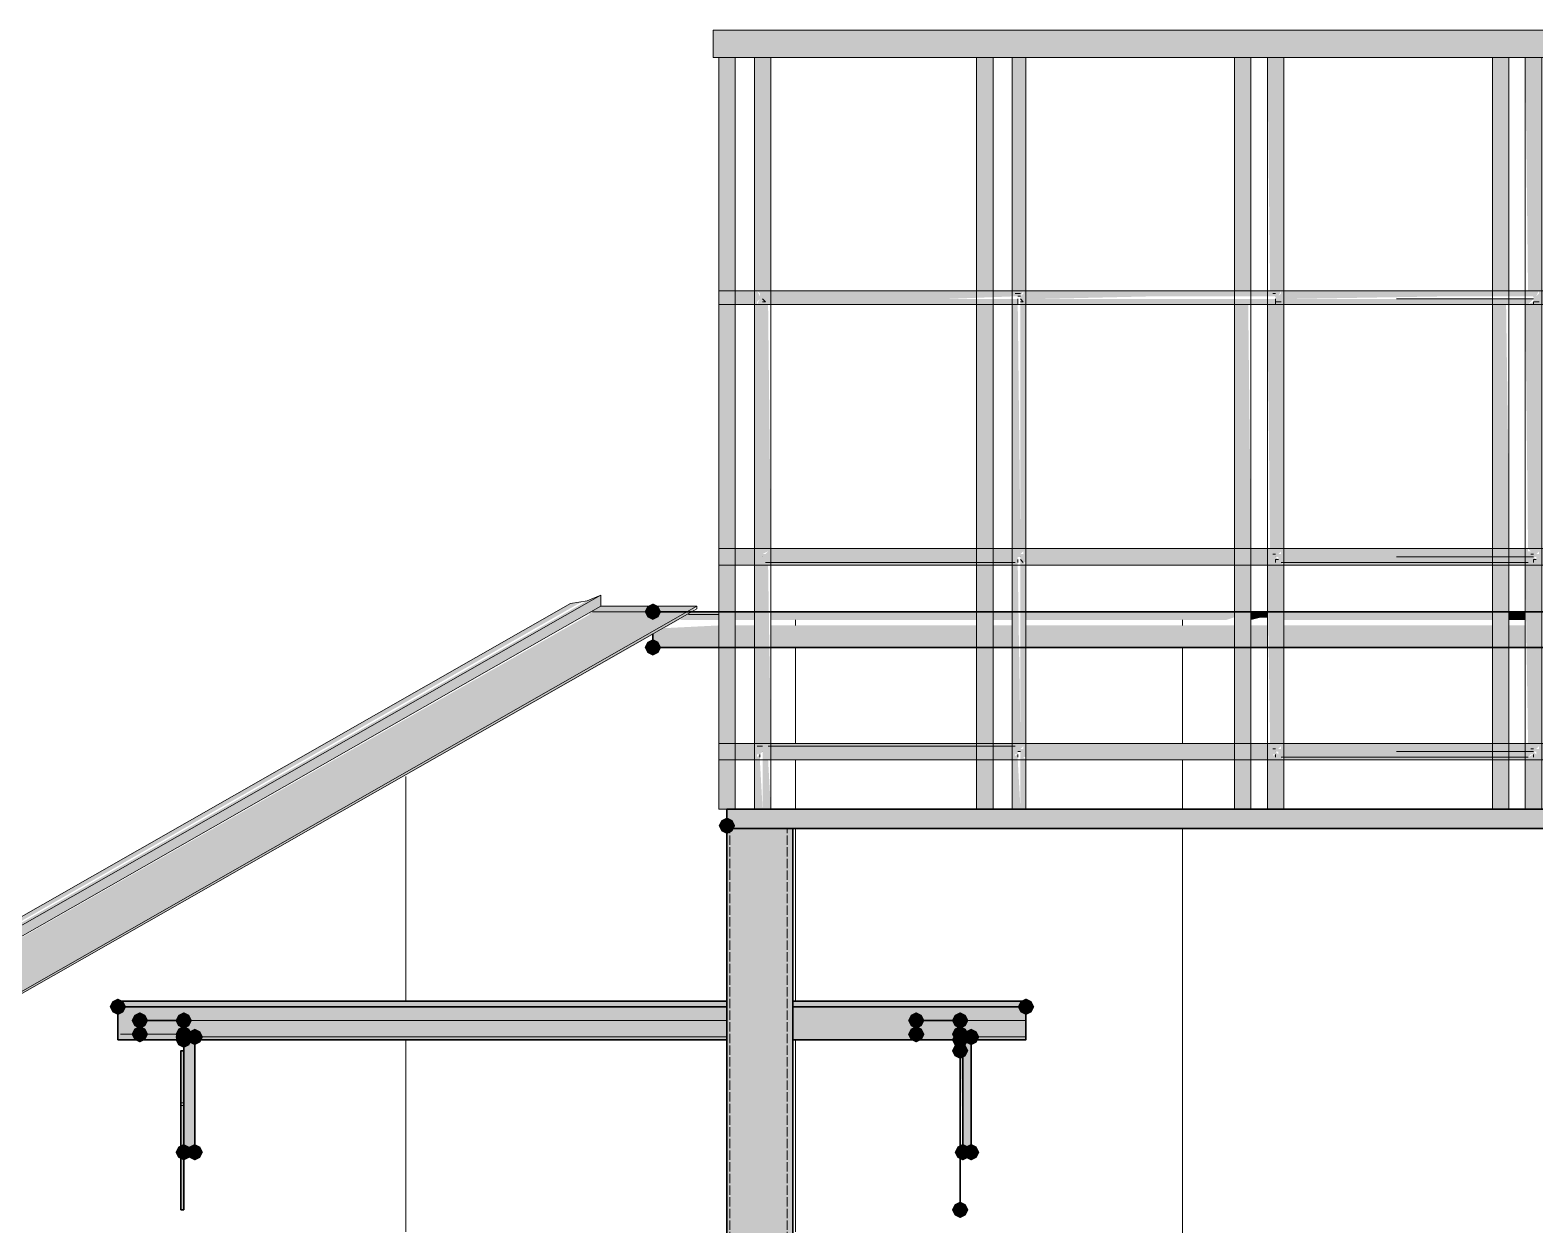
# Model space of a CAD drawing. Header units: millimetres. Extents: x -11345 to 411485, y -9810 to 73012.
# Drawn here: x 356710 to 359032, y 46471 to 48315 of the extents above; entities that cross this region are included whole.
import ezdxf

# ---------------------------------------------------------------- set-up
doc = ezdxf.new("R2010")
doc.units = ezdxf.units.MM
doc.linetypes.add('PDF_IMPORT', pattern=[1, 0.8, -0.2])
for name, color, linetype in [('PDF _Крыша штриховка', 7, 'Continuous'), ('PDF _Линии', 7, 'Continuous'), ('PDF _Перекрытие', 7, 'Continuous')]:
    doc.layers.add(name, color=color, linetype=linetype)
for name, color, linetype, true_color in [('PDF _Несущие колонны', 7, 'Continuous', 0x787878), ('PDF _Обобщенные модели', 7, 'Continuous', 0xb5bcbf), ('PDF _Ограждение', 7, 'Continuous', 0x7f7f7f)]:
    doc.layers.add(name, color=color, linetype=linetype, true_color=true_color)

msp = doc.modelspace()

# ---------------------------------------------------------------- hatches: boundary and pattern name
at = {"layer": 'PDF _Линии', "transparency": 33554559}
for points in [[(357684.01095, 47417.27725), (357679.77791, 47425.74333), (357671.31183, 47429.97637), (357662.84576, 47425.74333), (357658.61272, 47417.27725), (357662.84576, 47408.81118), (357671.31183, 47404.57814), (357679.77791, 47408.81118)], [(357684.01095, 47362.24776), (357679.77791, 47370.71383), (357671.31183, 47374.94687), (357662.84576, 47370.71383), (357658.61272, 47362.24776), (357662.84576, 47353.78168), (357671.31183, 47349.54864), (357679.77791, 47353.78168)], [(357798.30298, 47087.10026), (357794.06995, 47095.56634), (357785.60387, 47099.79938), (357777.13779, 47095.56634), (357772.90475, 47087.10026), (357777.13779, 47078.63419), (357785.60387, 47074.40115), (357794.06995, 47078.63419)], [(356858.56847, 46807.71973), (356854.33543, 46816.18581), (356845.86936, 46820.41885), (356837.40328, 46816.18581), (356833.17024, 46807.71973), (356837.40328, 46799.25366), (356845.86936, 46795.02062), (356854.33543, 46799.25366)], [(358259.70416, 46807.71973), (358255.47113, 46816.18581), (358247.00505, 46820.41885), (358238.53897, 46816.18581), (358234.30593, 46807.71973), (358238.53897, 46799.25366), (358247.00505, 46795.02062), (358255.47113, 46799.25366)], [(356892.43278, 46786.55454), (356888.19974, 46795.02062), (356879.73366, 46799.25366), (356871.26759, 46795.02062), (356867.03455, 46786.55454), (356871.26759, 46778.08846), (356879.73366, 46773.85543), (356888.19974, 46778.08846)], [(356960.16139, 46786.55454), (356955.92835, 46795.02062), (356947.46228, 46799.25366), (356938.9962, 46795.02062), (356934.76316, 46786.55454), (356938.9962, 46778.08846), (356947.46228, 46773.85543), (356955.92835, 46778.08846)], [(358090.38263, 46786.55454), (358086.14959, 46795.02062), (358077.68351, 46799.25366), (358069.21744, 46795.02062), (358064.9844, 46786.55454), (358069.21744, 46778.08846), (358077.68351, 46773.85543), (358086.14959, 46778.08846)], [(358158.11124, 46786.55454), (358153.8782, 46795.02062), (358145.41213, 46799.25366), (358136.94605, 46795.02062), (358132.71301, 46786.55454), (358136.94605, 46778.08846), (358145.41213, 46773.85543), (358153.8782, 46778.08846)], [(356892.43278, 46765.38935), (356888.19974, 46773.85543), (356879.73366, 46778.08846), (356871.26759, 46773.85543), (356867.03455, 46765.38935), (356871.26759, 46756.92327), (356879.73366, 46752.69023), (356888.19974, 46756.92327)], [(356960.16139, 46765.38935), (356955.92835, 46773.85543), (356947.46228, 46778.08846), (356938.9962, 46773.85543), (356934.76316, 46765.38935), (356938.9962, 46756.92327), (356947.46228, 46752.69023), (356955.92835, 46756.92327)], [(356960.16139, 46765.38935), (356955.92835, 46773.85543), (356947.46228, 46778.08846), (356938.9962, 46773.85543), (356934.76316, 46765.38935), (356938.9962, 46756.92327), (356947.46228, 46752.69023), (356955.92835, 46756.92327)], [(356960.16139, 46765.38935), (356955.92835, 46773.85543), (356947.46228, 46778.08846), (356938.9962, 46773.85543), (356934.76316, 46765.38935), (356938.9962, 46756.92327), (356947.46228, 46752.69023), (356955.92835, 46756.92327)], [(356960.16139, 46761.15631), (356955.92835, 46769.62239), (356947.46228, 46773.85543), (356938.9962, 46769.62239), (356934.76316, 46761.15631), (356938.9962, 46752.69023), (356947.46228, 46748.4572), (356955.92835, 46752.69023)], [(356960.16139, 46761.15631), (356955.92835, 46769.62239), (356947.46228, 46773.85543), (356938.9962, 46769.62239), (356934.76316, 46761.15631), (356938.9962, 46752.69023), (356947.46228, 46748.4572), (356955.92835, 46752.69023)], [(356960.16139, 46756.92327), (356955.92835, 46765.38935), (356947.46228, 46769.62239), (356938.9962, 46765.38935), (356934.76316, 46756.92327), (356938.9962, 46748.4572), (356947.46228, 46744.22416), (356955.92835, 46748.4572)], [(356977.09354, 46761.15631), (356972.86051, 46769.62239), (356964.39443, 46773.85543), (356955.92835, 46769.62239), (356951.69531, 46761.15631), (356955.92835, 46752.69023), (356964.39443, 46748.4572), (356972.86051, 46752.69023)], [(358090.38263, 46765.38935), (358086.14959, 46773.85543), (358077.68351, 46778.08846), (358069.21744, 46773.85543), (358064.9844, 46765.38935), (358069.21744, 46756.92327), (358077.68351, 46752.69023), (358086.14959, 46756.92327)], [(358158.11124, 46765.38935), (358153.8782, 46773.85543), (358145.41213, 46778.08846), (358136.94605, 46773.85543), (358132.71301, 46765.38935), (358136.94605, 46756.92327), (358145.41213, 46752.69023), (358153.8782, 46756.92327)], [(358158.11124, 46756.92327), (358153.8782, 46765.38935), (358145.41213, 46769.62239), (358136.94605, 46765.38935), (358132.71301, 46756.92327), (358136.94605, 46748.4572), (358145.41213, 46744.22416), (358153.8782, 46748.4572)], [(358162.34428, 46761.15631), (358158.11124, 46769.62239), (358149.64517, 46773.85543), (358141.17909, 46769.62239), (358136.94605, 46761.15631), (358141.17909, 46752.69023), (358149.64517, 46748.4572), (358158.11124, 46752.69023)], [(358162.34428, 46761.15631), (358158.11124, 46769.62239), (358149.64517, 46773.85543), (358141.17909, 46769.62239), (358136.94605, 46761.15631), (358141.17909, 46752.69023), (358149.64517, 46748.4572), (358158.11124, 46752.69023)], [(358175.0434, 46761.15631), (358170.81036, 46769.62239), (358162.34428, 46773.85543), (358153.8782, 46769.62239), (358149.64517, 46761.15631), (358153.8782, 46752.69023), (358162.34428, 46748.4572), (358170.81036, 46752.69023)], [(358158.11124, 46739.99112), (358153.8782, 46748.4572), (358145.41213, 46752.69023), (358136.94605, 46748.4572), (358132.71301, 46739.99112), (358136.94605, 46731.52504), (358145.41213, 46727.292), (358153.8782, 46731.52504)], [(356960.16139, 46583.3687), (356955.92835, 46591.83478), (356947.46228, 46596.06781), (356938.9962, 46591.83478), (356934.76316, 46583.3687), (356938.9962, 46574.90262), (356947.46228, 46570.66958), (356955.92835, 46574.90262)], [(356960.16139, 46583.3687), (356955.92835, 46591.83478), (356947.46228, 46596.06781), (356938.9962, 46591.83478), (356934.76316, 46583.3687), (356938.9962, 46574.90262), (356947.46228, 46570.66958), (356955.92835, 46574.90262)], [(356960.16139, 46583.3687), (356955.92835, 46591.83478), (356947.46228, 46596.06781), (356938.9962, 46591.83478), (356934.76316, 46583.3687), (356938.9962, 46574.90262), (356947.46228, 46570.66958), (356955.92835, 46574.90262)], [(356977.09354, 46583.3687), (356972.86051, 46591.83478), (356964.39443, 46596.06781), (356955.92835, 46591.83478), (356951.69531, 46583.3687), (356955.92835, 46574.90262), (356964.39443, 46570.66958), (356972.86051, 46574.90262)], [(358162.34428, 46583.3687), (358158.11124, 46591.83478), (358149.64517, 46596.06781), (358141.17909, 46591.83478), (358136.94605, 46583.3687), (358141.17909, 46574.90262), (358149.64517, 46570.66958), (358158.11124, 46574.90262)], [(358162.34428, 46583.3687), (358158.11124, 46591.83478), (358149.64517, 46596.06781), (358141.17909, 46591.83478), (358136.94605, 46583.3687), (358141.17909, 46574.90262), (358149.64517, 46570.66958), (358158.11124, 46574.90262)], [(358175.0434, 46583.3687), (358170.81036, 46591.83478), (358162.34428, 46596.06781), (358153.8782, 46591.83478), (358149.64517, 46583.3687), (358153.8782, 46574.90262), (358162.34428, 46570.66958), (358170.81036, 46574.90262)], [(358158.11124, 46494.47489), (358153.8782, 46502.94097), (358145.41213, 46507.17401), (358136.94605, 46502.94097), (358132.71301, 46494.47489), (358136.94605, 46486.00882), (358145.41213, 46481.77578), (358153.8782, 46486.00882)]]:
    msp.add_hatch(color=256, dxfattribs=at).paths.add_polyline_path(points)
at = {"layer": 'PDF _Несущие колонны', "transparency": 33554559}
msp.add_hatch(color=256, dxfattribs=at).paths.add_polyline_path([(357887.19679, 47082.86722), (357785.60387, 47082.86722), (357785.60387, 45283.82593), (357887.19679, 45283.82593)])
at = {"layer": 'PDF _Обобщенные модели', "true_color": 0xb7c0ca, "transparency": 33554559}
for points in [[(357772.90475, 47417.27725), (357671.31183, 47417.27725), (357726.34133, 47413.04422), (357722.10829, 47413.04422), (357713.64222, 47404.57814), (357772.90475, 47404.57814)], [(357827.93425, 47417.27725), (357798.30298, 47417.27725), (357798.30298, 47404.57814), (357827.93425, 47404.57814)], [(358170.81036, 47417.27725), (357853.33248, 47417.27725), (357853.33248, 47404.57814), (358170.81036, 47404.57814)], [(358225.83986, 47417.27725), (358196.20859, 47417.27725), (358196.20859, 47404.57814), (358225.83986, 47404.57814)], [(358568.71596, 47417.27725), (358247.00505, 47417.27725), (358247.00505, 47404.57814), (358556.01685, 47404.57814), (358568.71596, 47408.81118)], [(358619.51242, 47417.27725), (358594.11419, 47417.27725), (358594.11419, 47404.57814), (358611.04635, 47408.81118), (358619.51242, 47408.81118)], [(358966.62157, 47417.27725), (358644.91065, 47417.27725), (358644.91065, 47404.57814), (358966.62157, 47404.57814)], [(359017.41803, 47417.27725), (358992.0198, 47417.27725), (358992.0198, 47404.57814), (359017.41803, 47404.57814)], [(357772.90475, 47362.24776), (357772.90475, 47396.11206), (357688.24399, 47391.87902), (357671.31183, 47383.41295), (357671.31183, 47362.24776)], [(357827.93425, 47396.11206), (357798.30298, 47396.11206), (357798.30298, 47362.24776), (357827.93425, 47362.24776)], [(358170.81036, 47396.11206), (357853.33248, 47396.11206), (357853.33248, 47362.24776), (358170.81036, 47362.24776)], [(358225.83986, 47396.11206), (358196.20859, 47396.11206), (358196.20859, 47362.24776), (358225.83986, 47362.24776)], [(358568.71596, 47396.11206), (358247.00505, 47396.11206), (358247.00505, 47362.24776), (358568.71596, 47362.24776)], [(358619.51242, 47396.11206), (358594.11419, 47396.11206), (358594.11419, 47362.24776), (358619.51242, 47362.24776)], [(358966.62157, 47396.11206), (358644.91065, 47396.11206), (358644.91065, 47362.24776), (358966.62157, 47362.24776)], [(359017.41803, 47396.11206), (358992.0198, 47396.11206), (358992.0198, 47362.24776), (359017.41803, 47362.24776)]]:
    msp.add_hatch(color=9, dxfattribs=at).paths.add_polyline_path(points)
at = {"layer": 'PDF _Обобщенные модели', "true_color": 0x7f7f7f, "transparency": 33554559}
msp.add_hatch(color=8, dxfattribs=at).paths.add_polyline_path([(356845.86936, 46756.92327), (356947.46228, 46756.92327), (356947.46228, 46739.99112), (356943.22924, 46739.99112), (356943.22924, 46494.47489), (356947.46228, 46494.47489), (356947.46228, 46583.3687), (356964.39443, 46583.3687), (356964.39443, 46756.92327), (357785.60387, 46756.92327), (357785.60387, 46816.18581), (356845.86936, 46816.18581)])
h = msp.add_hatch(color=8, dxfattribs=at)
h.paths.add_polyline_path([(358149.64517, 46583.3687), (358145.41213, 46587.60174), (358145.41213, 46583.3687)])
h.paths.add_polyline_path([(357887.19679, 46756.92327), (358145.41213, 46756.92327), (358145.41213, 46761.15631), (358149.64517, 46587.60174), (358149.64517, 46583.3687), (358162.34428, 46583.3687), (358162.34428, 46756.92327), (358247.00505, 46756.92327), (358247.00505, 46816.18581), (357887.19679, 46816.18581)])
at = {"layer": 'PDF _Ограждение', "transparency": 33554559}
h = msp.add_hatch(color=256, dxfattribs=at)
h.paths.add_polyline_path([(359762.43278, 47112.49849), (359787.83101, 47112.49849), (359787.83101, 47188.69318), (359813.22924, 47188.69318), (359813.22924, 47112.49849), (359838.62747, 47112.49849), (359838.62747, 47188.69318), (360160.33838, 47188.69318), (360160.33838, 47112.49849), (360173.0375, 47112.49849), (360168.80446, 47188.69318), (360173.0375, 47188.69318), (360173.0375, 47112.49849), (360181.50357, 47112.49849), (360181.50357, 47188.69318), (360211.13484, 47188.69318), (360211.13484, 47112.49849), (360236.53307, 47112.49849), (360236.53307, 47188.69318), (360232.30003, 47192.92622), (360236.53307, 47192.92622), (360236.53307, 47188.69318), (360558.24399, 47188.69318), (360558.24399, 47112.49849), (360579.40918, 47112.49849), (360579.40918, 47188.69318), (360609.04045, 47188.69318), (360609.04045, 47112.49849), (360634.43868, 47112.49849), (360634.43868, 47188.69318), (360630.20564, 47192.92622), (360634.43868, 47192.92622), (360634.43868, 47188.69318), (360951.91655, 47188.69318), (360951.91655, 47112.49849), (360977.31478, 47112.49849), (360977.31478, 47188.69318), (361006.94605, 47188.69318), (361006.94605, 47112.49849), (361032.34428, 47112.49849), (361032.34428, 47188.69318), (361028.11124, 47192.92622), (361032.34428, 47192.92622), (361032.34428, 47188.69318), (361349.82216, 47188.69318), (361349.82216, 47112.49849), (361375.22039, 47112.49849), (361375.22039, 47188.69318), (361404.85166, 47188.69318), (361404.85166, 47112.49849), (361430.24989, 47112.49849), (361430.24989, 47188.69318), (361747.72776, 47188.69318), (361747.72776, 47112.49849), (361773.12599, 47112.49849), (361773.12599, 47188.69318), (361802.75726, 47188.69318), (361802.75726, 47112.49849), (361828.15549, 47112.49849), (361828.15549, 47188.69318), (362001.71006, 47188.69318), (362001.71006, 47112.49849), (362027.10829, 47112.49849), (362027.10829, 48272.351), (362014.40918, 48272.351), (362001.71006, 48272.351), (362001.71006, 47912.54274), (361828.15549, 47912.54274), (361828.15549, 48272.351), (361802.75726, 48272.351), (361802.75726, 47912.54274), (361773.12599, 47912.54274), (361773.12599, 48272.351), (361747.72776, 48272.351), (361747.72776, 47912.54274), (361430.24989, 47912.54274), (361430.24989, 48272.351), (361404.85166, 48272.351), (361404.85166, 47912.54274), (361375.22039, 47912.54274), (361375.22039, 48272.351), (361349.82216, 48272.351), (361349.82216, 47912.54274), (361032.34428, 47912.54274), (361032.34428, 48272.351), (361006.94605, 48272.351), (361006.94605, 47912.54274), (360977.31478, 47912.54274), (360977.31478, 48272.351), (360951.91655, 48272.351), (360951.91655, 47912.54274), (360634.43868, 47912.54274), (360634.43868, 48272.351), (360609.04045, 48272.351), (360609.04045, 47912.54274), (360579.40918, 47912.54274), (360579.40918, 48272.351), (360558.24399, 48272.351), (360558.24399, 47912.54274), (360236.53307, 47912.54274), (360236.53307, 48272.351), (360211.13484, 48272.351), (360211.13484, 47912.54274), (360181.50357, 47912.54274), (360181.50357, 48272.351), (360160.33838, 48272.351), (360160.33838, 47912.54274), (359838.62747, 47912.54274), (359838.62747, 48272.351), (359813.22924, 48272.351), (359817.46228, 47912.54274), (359787.83101, 47912.54274), (359787.83101, 48272.351), (359779.36493, 48272.351), (361993.24399, 48276.58404), (361993.24399, 48272.351), (362010.17614, 48276.58404), (362014.40918, 48272.351), (362035.57437, 48276.58404), (362035.57437, 48285.05012), (362031.34133, 48289.28315), (362035.57437, 48289.28315), (362035.57437, 48314.68138), (357764.43868, 48314.68138), (357764.43868, 48272.351), (357772.90475, 48272.351), (357772.90475, 47112.49849), (357798.30298, 47112.49849), (357798.30298, 47188.69318), (357827.93425, 47188.69318), (357827.93425, 47112.49849), (357840.63337, 47112.49849), (357836.40033, 47188.69318), (357836.40033, 47197.15926), (357832.16729, 47192.92622), (357832.16729, 47197.15926), (357836.40033, 47197.15926), (357840.63337, 47201.3923), (357840.63337, 47112.49849), (357853.33248, 47112.49849), (357849.09944, 47188.69318), (358170.81036, 47188.69318), (358170.81036, 47112.49849), (358196.20859, 47112.49849), (358196.20859, 47188.69318), (358225.83986, 47188.69318), (358225.83986, 47112.49849), (358238.53897, 47112.49849), (358234.30593, 47188.69318), (358234.30593, 47197.15926), (358230.07289, 47195.04274), (358230.07289, 47197.15926), (358234.30593, 47197.15926), (358234.30593, 47201.3923), (358238.53897, 47201.3923), (358238.53897, 47112.49849), (358247.00505, 47112.49849), (358247.00505, 47188.69318), (358242.77201, 47192.92622), (358247.00505, 47192.92622), (358247.00505, 47188.69318), (358568.71596, 47188.69318), (358568.71596, 47112.49849), (358594.11419, 47112.49849), (358594.11419, 47188.69318), (358619.51242, 47188.69318), (358619.51242, 47112.49849), (358644.91065, 47112.49849), (358644.91065, 47188.69318), (358640.67761, 47192.92622), (358644.91065, 47192.92622), (358644.91065, 47188.69318), (358966.62157, 47188.69318), (358966.62157, 47112.49849), (358992.0198, 47112.49849), (358992.0198, 47188.69318), (359017.41803, 47188.69318), (359017.41803, 47112.49849), (359042.81626, 47112.49849), (359042.81626, 47188.69318), (359364.52717, 47188.69318), (359364.52717, 47112.49849), (359389.9254, 47112.49849), (359389.9254, 47188.69318), (359415.32363, 47188.69318), (359415.32363, 47112.49849), (359440.72186, 47112.49849), (359440.72186, 47188.69318), (359762.43278, 47188.69318)])
h.paths.add_polyline_path([(359817.46228, 47192.92622), (359825.92835, 47201.3923), (359825.92835, 47197.15926)], flags=0)
h.paths.add_polyline_path([(361806.9903, 47192.92622), (361811.22334, 47197.15926), (361815.45638, 47197.15926)], flags=0)
h.paths.add_polyline_path([(359432.25579, 47197.15926), (359428.02275, 47201.3923), (359432.25579, 47201.3923)], flags=0)
h.paths.add_polyline_path([(359034.35018, 47197.15926), (359030.11714, 47201.3923), (359034.35018, 47201.3923)], flags=0)
h.paths.add_polyline_path([(362018.64222, 47188.69318), (362018.64222, 47192.92622), (362022.87525, 47192.92622)], flags=0)
h.paths.add_polyline_path([(358636.44458, 47205.62534), (358640.67761, 47209.85838), (358640.67761, 47205.62534)], flags=0)
h.paths.add_polyline_path([(360621.73956, 47205.62534), (360617.50652, 47205.62534), (360613.27348, 47209.85838), (360617.50652, 47209.85838)], flags=0)
h.paths.add_polyline_path([(361430.24989, 47214.09141), (361430.24989, 47489.23891), (361747.72776, 47489.23891), (361747.72776, 47214.09141)], flags=0)
h.paths.add_polyline_path([(361802.75726, 47214.09141), (361773.12599, 47214.09141), (361773.12599, 47489.23891), (361802.75726, 47489.23891)], flags=0)
h.paths.add_polyline_path([(358225.83986, 47214.09141), (358196.20859, 47214.09141), (358196.20859, 47489.23891), (358225.83986, 47489.23891)], flags=0)
h.paths.add_polyline_path([(358992.0198, 47214.09141), (358992.0198, 47489.23891), (359017.41803, 47489.23891), (359021.65107, 47214.09141)], flags=0)
h.paths.add_polyline_path([(359419.55667, 47214.09141), (359389.9254, 47214.09141), (359385.69236, 47489.23891), (359415.32363, 47489.23891)], flags=0)
h.paths.add_polyline_path([(359042.81626, 47214.09141), (359042.81626, 47489.23891), (359364.52717, 47489.23891), (359364.52717, 47214.09141)], flags=0)
h.paths.add_polyline_path([(359817.46228, 47214.09141), (359787.83101, 47214.09141), (359783.59797, 47489.23891), (359813.22924, 47489.23891)], flags=0)
h.paths.add_polyline_path([(359838.62747, 47214.09141), (359838.62747, 47489.23891), (360160.33838, 47489.23891), (360160.33838, 47214.09141)], flags=0)
h.paths.add_polyline_path([(359440.72186, 47214.09141), (359440.72186, 47489.23891), (359762.43278, 47489.23891), (359762.43278, 47214.09141)], flags=0)
h.paths.add_polyline_path([(360211.13484, 47214.09141), (360181.50357, 47214.09141), (360181.50357, 47489.23891), (360211.13484, 47489.23891)], flags=0)
h.paths.add_polyline_path([(361011.17909, 47493.47194), (361015.41213, 47497.70498), (361019.64517, 47497.70498)], flags=0)
h.paths.add_polyline_path([(359817.46228, 47493.47194), (359825.92835, 47501.93802), (359825.92835, 47497.70498)], flags=0)
h.paths.add_polyline_path([(359432.25579, 47497.70498), (359428.02275, 47501.93802), (359432.25579, 47501.93802)], flags=0)
h.paths.add_polyline_path([(359034.35018, 47497.70498), (359030.11714, 47501.93802), (359034.35018, 47501.93802)], flags=0)
h.paths.add_polyline_path([(361032.34428, 47514.63714), (361032.34428, 47891.37755), (361349.82216, 47891.37755), (361349.82216, 47514.63714)], flags=0)
h.paths.add_polyline_path([(361404.85166, 47514.63714), (361375.22039, 47514.63714), (361375.22039, 47891.37755), (361404.85166, 47891.37755)], flags=0)
h.paths.add_polyline_path([(358238.53897, 47506.17106), (358242.77201, 47510.4041), (358242.77201, 47506.17106)], flags=0)
h.paths.add_polyline_path([(360609.04045, 47514.63714), (360579.40918, 47514.63714), (360579.40918, 47891.37755), (360609.04045, 47891.37755)], flags=0)
h.paths.add_polyline_path([(361802.75726, 47514.63714), (361773.12599, 47514.63714), (361773.12599, 47891.37755), (361802.75726, 47891.37755)], flags=0)
h.paths.add_polyline_path([(361430.24989, 47514.63714), (361430.24989, 47891.37755), (361747.72776, 47891.37755), (361751.9608, 47514.63714)], flags=0)
h.paths.add_polyline_path([(360236.53307, 47514.63714), (360236.53307, 47891.37755), (360558.24399, 47891.37755), (360558.24399, 47514.63714)], flags=0)
h.paths.add_polyline_path([(357798.30298, 47514.63714), (357798.30298, 47891.37755), (357827.93425, 47891.37755), (357827.93425, 47514.63714)], flags=0)
h.paths.add_polyline_path([(358225.83986, 47514.63714), (358196.20859, 47514.63714), (358196.20859, 47891.37755), (358225.83986, 47891.37755)], flags=0)
h.paths.add_polyline_path([(359440.72186, 47514.63714), (359440.72186, 47891.37755), (359762.43278, 47891.37755), (359762.43278, 47514.63714)], flags=0)
h.paths.add_polyline_path([(360617.50652, 47908.3097), (360621.73956, 47904.07666), (360617.50652, 47904.07666)], flags=0)
h.paths.add_polyline_path([(362001.71006, 47904.07666), (362001.71006, 47908.3097), (362005.9431, 47912.54274)], flags=0)
h.paths.add_polyline_path([(360228.067, 47895.61059), (360223.83396, 47899.84363), (360228.067, 47899.84363), (360230.18351, 47895.61059)], flags=0)
h.paths.add_polyline_path([(359432.25579, 47895.61059), (359428.02275, 47899.84363), (359432.25579, 47899.84363)], flags=0)
h.paths.add_polyline_path([(358632.21154, 47899.84363), (358268.17024, 47899.84363), (358450.19089, 47904.07666), (358632.21154, 47904.07666)], flags=0)
h.paths.add_polyline_path([(358636.44458, 47904.07666), (358640.67761, 47912.54274), (358640.67761, 47908.3097)], flags=0)
h.paths.add_polyline_path([(359034.35018, 47904.07666), (359038.58322, 47912.54274), (359038.58322, 47908.3097)], flags=0)
h.paths.add_polyline_path([(359021.65107, 47912.54274), (358992.0198, 47912.54274), (358992.0198, 48272.351), (359017.41803, 48272.351)], flags=0)
h.paths.add_polyline_path([(358170.81036, 47912.54274), (357853.33248, 47912.54274), (357853.33248, 48272.351), (358170.81036, 48272.351)], flags=0)
h.paths.add_polyline_path([(358225.83986, 47912.54274), (358196.20859, 47912.54274), (358196.20859, 48272.351), (358225.83986, 48272.351)], flags=0)
h.paths.add_polyline_path([(358568.71596, 47912.54274), (358247.00505, 47912.54274), (358247.00505, 48272.351), (358568.71596, 48272.351)], flags=0)
h.paths.add_polyline_path([(357798.30298, 47912.54274), (357798.30298, 48272.351), (357827.93425, 48272.351), (357827.93425, 47912.54274)], flags=0)
h.paths.add_polyline_path([(358966.62157, 47912.54274), (358644.91065, 47912.54274), (358644.91065, 48272.351), (358966.62157, 48272.351)], flags=0)
h.paths.add_polyline_path([(359364.52717, 47912.54274), (359042.81626, 47912.54274), (359042.81626, 48272.351), (359364.52717, 48272.351)], flags=0)
h.paths.add_polyline_path([(359762.43278, 47912.54274), (359440.72186, 47912.54274), (359440.72186, 48272.351), (359762.43278, 48272.351)], flags=0)
h.paths.add_polyline_path([(359419.55667, 47912.54274), (359389.9254, 47912.54274), (359389.9254, 48272.351), (359415.32363, 48272.351)], flags=0)
h.paths.add_polyline_path([(358623.74546, 47912.54274), (358594.11419, 47912.54274), (358594.11419, 48272.351), (358619.51242, 48272.351)], flags=0)
h.paths.add_polyline_path([(357836.40033, 47904.07666), (357832.16729, 47912.54274), (357836.40033, 47908.3097)], flags=0)
h.paths.add_polyline_path([(359830.16139, 47895.61059), (359825.92835, 47899.84363), (359830.16139, 47899.84363)], flags=0)
h.paths.add_polyline_path([(357832.16729, 47891.37755), (357832.16729, 47895.61059), (357836.40033, 47899.84363)], flags=0)
h.paths.add_polyline_path([(359021.65107, 47891.37755), (359030.11714, 47899.84363), (358653.37673, 47899.84363), (358907.35903, 47904.07666), (359030.11714, 47904.07666), (359030.11714, 47899.84363), (359030.11714, 47895.61059)], flags=0)
h.paths.add_polyline_path([(361421.78381, 47904.07666), (361426.01685, 47912.54274), (361426.01685, 47908.3097)], flags=0)
h.paths.add_polyline_path([(360625.9726, 47895.61059), (360621.73956, 47899.84363), (360625.9726, 47899.84363)], flags=0)
h.paths.add_polyline_path([(359838.62747, 47514.63714), (359838.62747, 47891.37755), (360160.33838, 47891.37755), (360160.33838, 47514.63714)], flags=0)
h.paths.add_polyline_path([(360215.36788, 47514.63714), (360181.50357, 47514.63714), (360181.50357, 47891.37755), (360211.13484, 47891.37755)], flags=0)
h.paths.add_polyline_path([(359787.83101, 47514.63714), (359783.59797, 47891.37755), (359813.22924, 47891.37755), (359817.46228, 47514.63714)], flags=0)
h.paths.add_polyline_path([(358238.53897, 47514.63714), (358234.30593, 47891.37755), (358234.30593, 47899.84363), (358124.24694, 47899.84363), (358234.30593, 47904.07666), (358238.53897, 47904.07666), (358242.77201, 47912.54274), (358242.77201, 47908.3097), (358238.53897, 47904.07666)], flags=0)
h.paths.add_polyline_path([(358623.74546, 47514.63714), (358594.11419, 47514.63714), (358589.88115, 47891.37755), (358619.51242, 47891.37755)], flags=0)
h.paths.add_polyline_path([(358170.81036, 47514.63714), (357853.33248, 47514.63714), (357849.09944, 47891.37755), (358170.81036, 47891.37755)], flags=0)
h.paths.add_polyline_path([(361011.17909, 47895.61059), (361015.41213, 47895.61059), (361011.17909, 47891.37755)], flags=0)
h.paths.add_polyline_path([(361015.41213, 47908.3097), (361019.64517, 47904.07666), (361015.41213, 47904.07666)], flags=0)
h.paths.add_polyline_path([(361828.15549, 47514.63714), (361828.15549, 47891.37755), (362001.71006, 47891.37755), (362001.71006, 47514.63714)], flags=0)
h.paths.add_polyline_path([(360630.20564, 47908.3097), (360625.9726, 47904.07666), (360630.20564, 47912.54274)], flags=0)
h.paths.add_polyline_path([(359419.55667, 47514.63714), (359389.9254, 47514.63714), (359385.69236, 47891.37755), (359415.32363, 47891.37755)], flags=0)
h.paths.add_polyline_path([(359042.81626, 47514.63714), (359042.81626, 47891.37755), (359364.52717, 47891.37755), (359364.52717, 47514.63714)], flags=0)
h.paths.add_polyline_path([(358966.62157, 47891.37755), (358966.62157, 47514.63714), (358644.91065, 47514.63714), (358644.91065, 47891.37755)], flags=0)
h.paths.add_polyline_path([(358247.00505, 47514.63714), (358247.00505, 47891.37755), (358568.71596, 47891.37755), (358568.71596, 47514.63714)], flags=0)
h.paths.add_polyline_path([(359025.8841, 47510.4041), (359021.65107, 47510.4041), (359021.65107, 47514.63714), (358992.0198, 47514.63714), (358992.0198, 47586.59879), (358987.78676, 47891.37755), (359017.41803, 47891.37755), (359021.65107, 47514.63714)], flags=0)
h.paths.add_polyline_path([(358636.44458, 47506.17106), (358640.67761, 47510.4041), (358640.67761, 47506.17106)], flags=0)
h.paths.add_polyline_path([(357840.63337, 47506.17106), (357849.09944, 47510.4041), (357844.86641, 47506.17106)], flags=0)
h.paths.add_polyline_path([(360951.91655, 47514.63714), (360634.43868, 47514.63714), (360634.43868, 47891.37755), (360951.91655, 47891.37755)], flags=0)
h.paths.add_polyline_path([(361006.94605, 47514.63714), (360977.31478, 47514.63714), (360977.31478, 47891.37755), (361006.94605, 47891.37755)], flags=0)
h.paths.add_polyline_path([(359034.35018, 47506.17106), (359038.58322, 47510.4041), (359038.58322, 47506.17106)], flags=0)
h.paths.add_polyline_path([(361815.45638, 47506.17106), (361823.92245, 47510.4041), (361819.68941, 47506.17106)], flags=0)
h.paths.add_polyline_path([(358636.44458, 47497.70498), (358632.21154, 47501.93802), (358636.44458, 47501.93802)], flags=0)
h.paths.add_polyline_path([(360625.9726, 47506.17106), (360630.20564, 47510.4041), (360630.20564, 47506.17106)], flags=0)
h.paths.add_polyline_path([(361417.55077, 47506.17106), (361426.01685, 47510.4041), (361426.01685, 47506.17106)], flags=0)
h.paths.add_polyline_path([(361019.64517, 47501.93802), (361015.41213, 47506.17106), (361019.64517, 47506.17106)], flags=0)
h.paths.add_polyline_path([(360215.36788, 47493.47194), (360219.60092, 47497.70498), (360223.83396, 47497.70498)], flags=0)
h.paths.add_polyline_path([(361828.15549, 47214.09141), (361828.15549, 47489.23891), (362001.71006, 47489.23891), (362001.71006, 47214.09141)], flags=0)
h.paths.add_polyline_path([(360964.61567, 47214.09141), (360964.61567, 47489.23891), (360968.84871, 47214.09141)], flags=0)
h.paths.add_polyline_path([(362001.71006, 47205.62534), (362005.9431, 47214.09141), (362010.17614, 47214.09141), (362005.9431, 47209.85838)], flags=0)
h.paths.add_polyline_path([(360634.43868, 47214.09141), (360634.43868, 47489.23891), (360951.91655, 47489.23891), (360951.91655, 47214.09141)], flags=0)
h.paths.add_polyline_path([(361006.94605, 47214.09141), (360977.31478, 47214.09141), (360977.31478, 47489.23891), (361006.94605, 47489.23891)], flags=0)
h.paths.add_polyline_path([(361032.34428, 47214.09141), (361032.34428, 47489.23891), (361349.82216, 47489.23891), (361349.82216, 47214.09141)], flags=0)
h.paths.add_polyline_path([(360570.9431, 47214.09141), (360566.71006, 47214.09141), (360566.71006, 47489.23891)], flags=0)
h.paths.add_polyline_path([(360236.53307, 47214.09141), (360236.53307, 47489.23891), (360232.30003, 47493.47194), (360236.53307, 47493.47194), (360236.53307, 47489.23891), (360558.24399, 47489.23891), (360558.24399, 47214.09141)], flags=0)
h.paths.add_polyline_path([(360609.04045, 47214.09141), (360579.40918, 47214.09141), (360579.40918, 47489.23891), (360609.04045, 47489.23891)], flags=0)
h.paths.add_polyline_path([(358238.53897, 47214.09141), (358234.30593, 47489.23891), (358234.30593, 47501.93802), (358238.53897, 47501.93802)], flags=0)
h.paths.add_polyline_path([(358644.91065, 47214.09141), (358644.91065, 47489.23891), (358640.67761, 47493.47194), (358644.91065, 47493.47194), (358644.91065, 47489.23891), (358966.62157, 47489.23891), (358966.62157, 47214.09141)], flags=0)
h.paths.add_polyline_path([(358594.11419, 47214.09141), (358594.11419, 47489.23891), (358619.51242, 47489.23891), (358623.74546, 47214.09141)], flags=0)
h.paths.add_polyline_path([(358170.81036, 47214.09141), (357853.33248, 47214.09141), (357849.09944, 47489.23891), (358170.81036, 47489.23891)], flags=0)
h.paths.add_polyline_path([(357798.30298, 47214.09141), (357798.30298, 47489.23891), (357827.93425, 47489.23891), (357827.93425, 47214.09141)], flags=0)
h.paths.add_polyline_path([(361404.85166, 47214.09141), (361375.22039, 47214.09141), (361375.22039, 47489.23891), (361404.85166, 47489.23891)], flags=0)
h.paths.add_polyline_path([(361019.64517, 47205.62534), (361015.41213, 47205.62534), (361015.41213, 47209.85838)], flags=0)
h.paths.add_polyline_path([(359038.58322, 47205.62534), (359034.35018, 47205.62534), (359038.58322, 47209.85838)], flags=0)
h.paths.add_polyline_path([(358247.00505, 47214.09141), (358247.00505, 47489.23891), (358242.77201, 47493.47194), (358247.00505, 47493.47194), (358247.00505, 47489.23891), (358568.71596, 47489.23891), (358568.71596, 47214.09141)], flags=0)
h.paths.add_polyline_path([(361417.55077, 47205.62534), (361426.01685, 47209.85838), (361421.78381, 47205.62534)], flags=0)
h.paths.add_polyline_path([(358238.53897, 47205.62534), (358242.77201, 47209.85838), (358242.77201, 47205.62534)], flags=0)
h.paths.add_polyline_path([(358636.44458, 47197.15926), (358632.21154, 47201.3923), (358636.44458, 47201.3923)], flags=0)
h.paths.add_polyline_path([(358627.9785, 47197.15926), (358632.21154, 47197.15926), (358627.9785, 47195.04274)], flags=0)
h.paths.add_polyline_path([(360215.36788, 47192.92622), (360219.60092, 47197.15926), (360223.83396, 47197.15926)], flags=0)
h.paths.add_polyline_path([(359021.65107, 47192.92622), (359025.8841, 47197.15926), (359030.11714, 47197.15926)], flags=0)
h.paths.add_polyline_path([(359775.13189, 47120.96457), (359770.89885, 47188.69318), (359775.13189, 47188.69318)], flags=0)
at = {"layer": 'PDF _Ограждение', "true_color": 0xb5bcbf, "transparency": 33554559}
h = msp.add_hatch(color=9, dxfattribs=at)
h.paths.add_polyline_path([(357730.57437, 47417.27725), (357739.04045, 47425.74333), (357590.8841, 47425.74333), (357590.8841, 47442.67548), (357569.71891, 47434.20941), (353874.27643, 45330.38935), (353789.61567, 45283.82593), (353984.33543, 45283.82593), (354026.66582, 45309.22416), (357726.34133, 47413.04422), (357671.31183, 47417.27725)])
h.paths.add_polyline_path([(357573.95195, 47413.04422), (354966.25115, 45930.17545), (357573.95195, 47416.09505)], flags=0)
h.paths.add_polyline_path([(357581.04395, 47420.13622), (357578.18499, 47417.27725), (357576.02664, 47417.27725)], flags=0)
h.paths.add_polyline_path([(357544.32068, 47429.97637), (353776.91655, 45283.82593), (353789.61567, 45283.82593), (357557.0198, 47429.97637), (357569.71891, 47434.20941)])
at = {"layer": 'PDF _Перекрытие', "true_color": 0x787878, "transparency": 33554559}
msp.add_hatch(color=8, dxfattribs=at).paths.add_polyline_path([(362014.40918, 47112.49849), (357785.60387, 47112.49849), (357785.60387, 47082.86722), (362014.40918, 47082.86722)])

# ---------------------------------------------------------------- linework, layer by layer
at = {"layer": 'PDF _Крыша штриховка', "lineweight": 9}
for points in [[(357891.42983, 47396.11206), (357891.42983, 47404.57814)], [(358488.28823, 47396.11206), (358488.28823, 47404.57814)], [(357891.42983, 47214.09141), (357891.42983, 47362.24776)], [(358488.28823, 47214.09141), (358488.28823, 47362.24776)], [(357891.42983, 47112.49849), (357891.42983, 47188.69318)], [(358488.28823, 47112.49849), (358488.28823, 47188.69318)], [(357290.33838, 46816.18581), (357290.33838, 47163.29495)], [(357891.42983, 46816.18581), (357891.42983, 47082.86722)], [(358488.28823, 45283.82593), (358488.28823, 47082.86722)], [(357290.33838, 46460.61059), (357290.33838, 46756.92327)], [(357891.42983, 46460.61059), (357891.42983, 46756.92327)]]:
    msp.add_lwpolyline(points, dxfattribs=at)
at = {"layer": 'PDF _Линии', "lineweight": 30, "ltscale": 72.260515}
msp.add_lwpolyline([(357671.31183, 47417.27725), (382747.83101, 47417.27725)], dxfattribs=at)
at = {"layer": 'PDF _Линии', "lineweight": 30}
for points in [[(357671.31183, 47362.24776), (357671.31183, 47383.41295)], [(362014.40918, 47082.86722), (357785.60387, 47082.86722), (357785.60387, 47112.49849)], [(357785.60387, 46816.18581), (356845.86936, 46816.18581), (356845.86936, 46811.95277), (356845.86936, 46807.71973), (357785.60387, 46807.71973)], [(357887.19679, 46807.71973), (358247.00505, 46807.71973), (358247.00505, 46811.95277), (358247.00505, 46816.18581), (357887.19679, 46816.18581)], [(356845.86936, 46807.71973), (356845.86936, 46773.85543), (356845.86936, 46765.38935), (356845.86936, 46756.92327), (356879.73366, 46756.92327)], [(358162.34428, 46756.92327), (358247.00505, 46756.92327), (358247.00505, 46765.38935), (358247.00505, 46773.85543), (358247.00505, 46807.71973)], [(356947.46228, 46739.99112), (356943.22924, 46739.99112), (356943.22924, 46659.56339), (356943.22924, 46655.33035), (356943.22924, 46494.47489), (356947.46228, 46494.47489), (356947.46228, 46655.33035), (356947.46228, 46659.56339), (356947.46228, 46680.72858), (356947.46228, 46765.38935)], [(356947.46228, 46765.38935), (356947.46228, 46765.38935)], [(356947.46228, 46676.49554), (356947.46228, 46765.38935), (356947.46228, 46756.92327)], [(356947.46228, 46765.38935), (356947.46228, 46765.38935)], [(356947.46228, 46765.38935), (356947.46228, 46765.38935)], [(358145.41213, 46765.38935), (358145.41213, 46765.38935)], [(358145.41213, 46676.49554), (358145.41213, 46765.38935), (358145.41213, 46756.92327)], [(358145.41213, 46739.99112), (358145.41213, 46659.56339), (358145.41213, 46680.72858), (358145.41213, 46765.38935), (358149.64517, 46765.38935), (358145.41213, 46765.38935)], [(358149.64517, 46765.38935), (358149.64517, 46765.38935)], [(356947.46228, 46761.15631), (356964.39443, 46761.15631), (356964.39443, 46587.60174), (356947.46228, 46587.60174), (356947.46228, 46583.3687)], [(356964.39443, 46756.92327), (357785.60387, 46756.92327)], [(357887.19679, 46756.92327), (358077.68351, 46756.92327)], [(358149.64517, 46761.15631), (358162.34428, 46761.15631), (358162.34428, 46587.60174), (358149.64517, 46587.60174), (358149.64517, 46583.3687), (358149.64517, 46587.60174)], [(356947.46228, 46587.60174), (356947.46228, 46587.60174)], [(356947.46228, 46587.60174), (356947.46228, 46583.3687), (356947.46228, 46587.60174)], [(356964.39443, 46587.60174), (356964.39443, 46583.3687), (356947.46228, 46583.3687), (356947.46228, 46587.60174)], [(356947.46228, 46583.3687), (356947.46228, 46583.3687)], [(358162.34428, 46587.60174), (358162.34428, 46583.3687), (358149.64517, 46583.3687), (358145.41213, 46583.3687)], [(358149.64517, 46587.60174), (358149.64517, 46587.60174)], [(358149.64517, 46587.60174), (358149.64517, 46583.3687), (358149.64517, 46587.60174)], [(358149.64517, 46583.3687), (358149.64517, 46583.3687)]]:
    msp.add_lwpolyline(points, dxfattribs=at)
at = {"layer": 'PDF _Линии', "lineweight": 30, "ltscale": 71.329213}
msp.add_lwpolyline([(357671.31183, 47362.24776), (382654.70416, 47362.24776)], dxfattribs=at)
at = {"layer": 'PDF _Линии', "lineweight": 30, "ltscale": 3.725205}
msp.add_lwpolyline([(357785.60387, 47112.49849), (362014.40918, 47112.49849), (362014.40918, 47082.86722)], dxfattribs=at)
at = {"layer": 'PDF _Линии', "lineweight": 30, "ltscale": 18.03338}
msp.add_lwpolyline([(357785.60387, 47087.10026), (357785.60387, 44826.65779)], dxfattribs=at)
at = {"layer": 'PDF _Линии', "lineweight": 30, "ltscale": 17.991048}
msp.add_lwpolyline([(357887.19679, 44826.65779), (357887.19679, 47082.86722)], dxfattribs=at)
at = {"layer": 'PDF _Линии', "lineweight": 30}
for points in [[(356947.46228, 46786.55454), (356947.46228, 46765.38935), (356947.46228, 46756.92327), (356879.73366, 46756.92327), (356879.73366, 46765.38935), (356879.73366, 46786.55454)], [(358145.41213, 46786.55454), (358145.41213, 46765.38935), (358145.41213, 46756.92327), (358077.68351, 46756.92327), (358077.68351, 46765.38935), (358077.68351, 46786.55454)], [(356947.46228, 46761.15631), (356947.46228, 46587.60174)], [(358149.64517, 46761.15631), (358149.64517, 46587.60174)], [(358145.41213, 46494.47489), (358145.41213, 46655.33035), (358145.41213, 46659.56339), (358145.41213, 46655.33035)]]:
    msp.add_lwpolyline(points, close=True, dxfattribs=at)
at = {"layer": 'PDF _Несущие колонны', "color": 7, "linetype": 'PDF_IMPORT', "lineweight": 18, "ltscale": 17.991048}
for points in [[(357789.83691, 44826.65779), (357789.83691, 47082.86722)], [(357878.73071, 44826.65779), (357878.73071, 47082.86722)]]:
    msp.add_lwpolyline(points, dxfattribs=at)
at = {"layer": 'PDF _Обобщенные модели', "color": 9, "lineweight": 0, "true_color": 0xb7c0ca}
for points in [[(357772.90475, 47413.04422), (357726.34133, 47413.04422), (357772.90475, 47413.04422)], [(357772.90475, 47391.87902), (357772.90475, 47396.11206), (357772.90475, 47391.87902)], [(358619.51242, 47408.81118), (358594.11419, 47408.81118), (358619.51242, 47408.81118)]]:
    msp.add_lwpolyline(points, dxfattribs=at)
at = {"layer": 'PDF _Обобщенные модели', "color": 7, "linetype": 'PDF_IMPORT', "lineweight": 18, "ltscale": 71.92186}
msp.add_lwpolyline([(357671.31183, 47362.24776), (382713.9667, 47362.24776)], dxfattribs=at)
at = {"layer": 'PDF _Обобщенные модели', "color": 7, "lineweight": 9}
for points in [[(356845.86936, 46807.71973), (357785.60387, 46807.71973)], [(356879.73366, 46786.55454), (356947.46228, 46786.55454)], [(357887.19679, 46807.71973), (358247.00505, 46807.71973)], [(358077.68351, 46786.55454), (358145.41213, 46786.55454)], [(356947.46228, 46765.38935), (356947.46228, 46765.38935)], [(356947.46228, 46765.38935), (356947.46228, 46765.38935)], [(356947.46228, 46765.38935), (356947.46228, 46765.38935)], [(356947.46228, 46765.38935), (356947.46228, 46680.72858)], [(358145.41213, 46680.72858), (358145.41213, 46765.38935), (358149.64517, 46765.38935)], [(358145.41213, 46765.38935), (358145.41213, 46765.38935)], [(358149.64517, 46765.38935), (358149.64517, 46765.38935)], [(356964.39443, 46761.15631), (356947.46228, 46761.15631)], [(356947.46228, 46752.69023), (356947.46228, 46752.69023)], [(358145.41213, 46752.69023), (358145.41213, 46752.69023)], [(358162.34428, 46761.15631), (358149.64517, 46761.15631)], [(356947.46228, 46659.56339), (356943.22924, 46659.56339)], [(356943.22924, 46655.33035), (356947.46228, 46655.33035)], [(358145.41213, 46659.56339), (358145.41213, 46659.56339)], [(358145.41213, 46655.33035), (358145.41213, 46655.33035)], [(356947.46228, 46587.60174), (356947.46228, 46583.3687), (356964.39443, 46583.3687)], [(356947.46228, 46583.3687), (356947.46228, 46583.3687)], [(358145.41213, 46583.3687), (358149.64517, 46583.3687), (358162.34428, 46583.3687)], [(358149.64517, 46583.3687), (358149.64517, 46587.60174)]]:
    msp.add_lwpolyline(points, dxfattribs=at)
at = {"layer": 'PDF _Обобщенные модели', "color": 8, "lineweight": 0, "true_color": 0x7f7f7f}
for points in [[(357785.60387, 46786.55454), (356879.73366, 46786.55454), (357785.60387, 46786.55454)], [(358247.00505, 46786.55454), (358077.68351, 46786.55454), (358247.00505, 46786.55454)], [(356879.73366, 46765.38935), (356850.10239, 46765.38935), (356879.73366, 46765.38935)], [(358145.41213, 46765.38935), (358145.41213, 46765.38935), (358145.41213, 46765.38935)], [(358145.41213, 46765.38935), (358145.41213, 46765.38935), (358145.41213, 46765.38935)], [(356947.46228, 46761.15631), (356964.39443, 46761.15631), (356947.46228, 46761.15631)], [(357785.60387, 46761.15631), (356947.46228, 46761.15631), (357785.60387, 46761.15631)], [(358149.64517, 46761.15631), (358162.34428, 46761.15631), (358149.64517, 46761.15631)], [(358247.00505, 46761.15631), (358149.64517, 46761.15631), (358247.00505, 46761.15631)], [(356947.46228, 46587.60174), (356947.46228, 46587.60174), (356947.46228, 46587.60174)], [(356947.46228, 46587.60174), (356947.46228, 46587.60174), (356947.46228, 46587.60174)], [(356947.46228, 46587.60174), (356947.46228, 46587.60174), (356947.46228, 46587.60174)], [(356947.46228, 46583.3687), (356947.46228, 46583.3687), (356947.46228, 46583.3687)], [(358149.64517, 46587.60174), (358149.64517, 46587.60174), (358149.64517, 46587.60174)], [(358149.64517, 46587.60174), (358149.64517, 46587.60174), (358149.64517, 46587.60174)], [(358149.64517, 46587.60174), (358149.64517, 46587.60174), (358149.64517, 46587.60174)], [(358149.64517, 46583.3687), (358149.64517, 46583.3687), (358149.64517, 46583.3687)]]:
    msp.add_lwpolyline(points, dxfattribs=at)
for points in [[(356879.73366, 46765.38935), (356947.46228, 46765.38935), (356879.73366, 46765.38935)], [(357785.60387, 46765.38935), (357785.60387, 46765.38935), (357785.60387, 46765.38935)], [(358077.68351, 46773.85543), (358077.68351, 46773.85543), (358077.68351, 46773.85543)], [(358077.68351, 46765.38935), (358077.68351, 46765.38935), (358077.68351, 46765.38935)], [(358145.41213, 46765.38935), (358145.41213, 46765.38935), (358145.41213, 46765.38935)], [(358247.00505, 46765.38935), (358247.00505, 46765.38935), (358247.00505, 46765.38935)], [(356947.46228, 46761.15631), (356947.46228, 46761.15631), (356947.46228, 46761.15631)], [(356947.46228, 46761.15631), (356947.46228, 46761.15631), (356947.46228, 46761.15631)], [(356947.46228, 46761.15631), (356947.46228, 46761.15631), (356947.46228, 46761.15631)], [(358149.64517, 46761.15631), (358149.64517, 46761.15631), (358149.64517, 46761.15631)], [(356947.46228, 46587.60174), (356947.46228, 46587.60174), (356947.46228, 46587.60174)], [(358149.64517, 46587.60174), (358149.64517, 46587.60174), (358149.64517, 46587.60174)]]:
    msp.add_lwpolyline(points, close=True, dxfattribs=at)
at = {"layer": 'PDF _Ограждение', "color": 7, "lineweight": 9}
msp.add_lwpolyline([(362014.40918, 47112.49849), (362027.10829, 47112.49849), (362027.10829, 48272.351), (362035.57437, 48272.351), (362035.57437, 48293.51619), (362035.57437, 48314.68138), (361993.24399, 48314.68138), (357764.43868, 48314.68138), (357764.43868, 48293.51619), (357764.43868, 48272.351), (361993.24399, 48272.351), (362001.71006, 48272.351), (362027.10829, 48272.351)], dxfattribs=at)
at = {"layer": 'PDF _Ограждение', "color": 7, "lineweight": 9, "ltscale": 3.767537}
for points in [[(357772.90475, 48272.351), (357772.90475, 47112.49849), (357785.60387, 47112.49849)], [(357798.30298, 47112.49849), (357798.30298, 48272.351)], [(358170.81036, 48272.351), (358170.81036, 47112.49849)], [(358196.20859, 47112.49849), (358196.20859, 48272.351)], [(358568.71596, 48272.351), (358568.71596, 47112.49849)], [(358594.11419, 47112.49849), (358594.11419, 48272.351)], [(358966.62157, 48272.351), (358966.62157, 47112.49849)], [(358992.0198, 47112.49849), (358992.0198, 48272.351)]]:
    msp.add_lwpolyline(points, dxfattribs=at)
at = {"layer": 'PDF _Ограждение', "color": 7, "lineweight": 9}
for points in [[(357853.33248, 48272.351), (357840.63337, 48272.351), (357827.93425, 48272.351), (357827.93425, 47112.49849), (357840.63337, 47112.49849), (357853.33248, 47112.49849)], [(358247.00505, 48272.351), (358238.53897, 48272.351), (358225.83986, 48272.351), (358225.83986, 47112.49849), (358238.53897, 47112.49849), (358247.00505, 47112.49849)], [(358644.91065, 48272.351), (358632.21154, 48272.351), (358619.51242, 48272.351), (358619.51242, 47112.49849), (358632.21154, 47112.49849), (358644.91065, 47112.49849)], [(359042.81626, 48272.351), (359030.11714, 48272.351), (359017.41803, 48272.351), (359017.41803, 47112.49849), (359030.11714, 47112.49849), (359042.81626, 47112.49849)], [(362001.71006, 47912.54274), (357772.90475, 47912.54274), (357772.90475, 47899.84363), (357772.90475, 47891.37755), (362001.71006, 47891.37755), (362001.71006, 47899.84363)], [(362001.71006, 47514.63714), (357772.90475, 47514.63714), (357772.90475, 47501.93802), (357772.90475, 47489.23891), (362001.71006, 47489.23891), (362001.71006, 47501.93802)], [(357590.8841, 47442.67548), (357569.71891, 47434.20941), (357544.32068, 47429.97637), (357569.71891, 47434.20941), (357590.8841, 47442.67548), (357590.8841, 47425.74333), (357739.04045, 47425.74333), (357739.04045, 47421.51029), (357739.04045, 47425.74333), (357590.8841, 47425.74333)], [(362001.71006, 47214.09141), (357772.90475, 47214.09141), (357772.90475, 47201.3923), (357772.90475, 47188.69318), (362001.71006, 47188.69318), (362001.71006, 47201.3923)]]:
    msp.add_lwpolyline(points, close=True, dxfattribs=at)
at = {"layer": 'PDF _Ограждение', "lineweight": 0}
for points in [[(357827.93425, 47912.54274), (357827.93425, 47912.54274), (357827.93425, 47912.54274)], [(357840.63337, 47899.84363), (357840.63337, 47899.84363), (357840.63337, 47899.84363)], [(357840.63337, 47899.84363), (357840.63337, 47899.84363), (357840.63337, 47899.84363)], [(358225.83986, 47912.54274), (358225.83986, 47912.54274), (358225.83986, 47912.54274)], [(358234.30593, 47899.84363), (358234.30593, 47899.84363), (358234.30593, 47899.84363)], [(358238.53897, 47899.84363), (358238.53897, 47899.84363), (358238.53897, 47899.84363)], [(358247.00505, 47891.37755), (358247.00505, 47891.37755), (358247.00505, 47891.37755)], [(358644.91065, 47891.37755), (358644.91065, 47891.37755), (358644.91065, 47891.37755)], [(357827.93425, 47514.63714), (357827.93425, 47514.63714), (357827.93425, 47514.63714)], [(357840.63337, 47501.93802), (357840.63337, 47501.93802), (357840.63337, 47501.93802)], [(358247.00505, 47489.23891), (358247.00505, 47489.23891), (358247.00505, 47489.23891)], [(358644.91065, 47489.23891), (358644.91065, 47489.23891), (358644.91065, 47489.23891)], [(359030.11714, 47501.93802), (359030.11714, 47501.93802), (359030.11714, 47501.93802)], [(357827.93425, 47214.09141), (357827.93425, 47214.09141), (357827.93425, 47214.09141)], [(357853.33248, 47188.69318), (357853.33248, 47188.69318), (357853.33248, 47188.69318)], [(358247.00505, 47188.69318), (358247.00505, 47188.69318), (358247.00505, 47188.69318)], [(358644.91065, 47188.69318), (358644.91065, 47188.69318), (358644.91065, 47188.69318)], [(359030.11714, 47201.3923), (359030.11714, 47201.3923), (359030.11714, 47201.3923)]]:
    msp.add_lwpolyline(points, close=True, dxfattribs=at)
for points in [[(357840.63337, 47899.84363), (357840.63337, 47899.84363), (357840.63337, 47899.84363)], [(357844.86641, 47895.61059), (357840.63337, 47899.84363), (357844.86641, 47895.61059)], [(358238.53897, 47908.3097), (358230.07289, 47908.3097), (358238.53897, 47908.3097)], [(358238.53897, 47904.07666), (358234.30593, 47904.07666), (358238.53897, 47904.07666)], [(358234.30593, 47891.37755), (358234.30593, 47899.84363), (358234.30593, 47891.37755)], [(358238.53897, 47904.07666), (358238.53897, 47904.07666), (358238.53897, 47904.07666)], [(358238.53897, 47904.07666), (358238.53897, 47904.07666), (358238.53897, 47904.07666)], [(358242.77201, 47895.61059), (358238.53897, 47899.84363), (358242.77201, 47895.61059)], [(358623.74546, 47912.54274), (358619.51242, 47912.54274), (358623.74546, 47912.54274)], [(358632.21154, 47908.3097), (358627.9785, 47908.3097), (358632.21154, 47908.3097)], [(358632.21154, 47904.07666), (358632.21154, 47904.07666), (358632.21154, 47904.07666)], [(358632.21154, 47904.07666), (358632.21154, 47904.07666), (358632.21154, 47904.07666)], [(358632.21154, 47899.84363), (358632.21154, 47899.84363), (358632.21154, 47899.84363)], [(358632.21154, 47899.84363), (358632.21154, 47899.84363), (358632.21154, 47899.84363)], [(358632.21154, 47891.37755), (358632.21154, 47899.84363), (358632.21154, 47891.37755)], [(359021.65107, 47912.54274), (358644.91065, 47912.54274), (359021.65107, 47912.54274)], [(359030.11714, 47899.84363), (358818.46523, 47899.84363), (359030.11714, 47899.84363)], [(359021.65107, 47912.54274), (359017.41803, 47912.54274), (359021.65107, 47912.54274)], [(359030.11714, 47912.54274), (359021.65107, 47912.54274), (359030.11714, 47912.54274)], [(359030.11714, 47904.07666), (359030.11714, 47904.07666), (359030.11714, 47904.07666)], [(359030.11714, 47904.07666), (359030.11714, 47904.07666), (359030.11714, 47904.07666)], [(357844.86641, 47895.61059), (357840.63337, 47895.61059), (357844.86641, 47895.61059)], [(358234.30593, 47891.37755), (358225.83986, 47891.37755), (358234.30593, 47891.37755)], [(358242.77201, 47895.61059), (358238.53897, 47895.61059), (358242.77201, 47895.61059)], [(358640.67761, 47895.61059), (358632.21154, 47895.61059), (358640.67761, 47895.61059)], [(359021.65107, 47891.37755), (358640.67761, 47891.37755), (359021.65107, 47891.37755)], [(359038.58322, 47895.61059), (359030.11714, 47895.61059), (359038.58322, 47895.61059)], [(359030.11714, 47891.37755), (359030.11714, 47895.61059), (359030.11714, 47891.37755)], [(358225.83986, 47514.63714), (357870.26464, 47514.63714), (358225.83986, 47514.63714)], [(358623.74546, 47514.63714), (358340.13189, 47514.63714), (358623.74546, 47514.63714)], [(358632.21154, 47506.17106), (358627.9785, 47506.17106), (358632.21154, 47506.17106)], [(359021.65107, 47514.63714), (358784.60092, 47514.63714), (359021.65107, 47514.63714)], [(359030.11714, 47506.17106), (359025.8841, 47506.17106), (359030.11714, 47506.17106)], [(357840.63337, 47501.93802), (357840.63337, 47501.93802), (357840.63337, 47501.93802)], [(358230.07289, 47493.47194), (357844.86641, 47493.47194), (358230.07289, 47493.47194)], [(358234.30593, 47493.47194), (358234.30593, 47497.70498), (358234.30593, 47493.47194)], [(358238.53897, 47501.93802), (358238.53897, 47501.93802), (358238.53897, 47501.93802)], [(358238.53897, 47497.70498), (358238.53897, 47497.70498), (358238.53897, 47497.70498)], [(358238.53897, 47497.70498), (358238.53897, 47497.70498), (358238.53897, 47497.70498)], [(358242.77201, 47493.47194), (358238.53897, 47497.70498), (358242.77201, 47493.47194)], [(358632.21154, 47501.93802), (358632.21154, 47501.93802), (358632.21154, 47501.93802)], [(358636.44458, 47497.70498), (358632.21154, 47497.70498), (358636.44458, 47497.70498)], [(358632.21154, 47493.47194), (358632.21154, 47497.70498), (358632.21154, 47493.47194)], [(359021.65107, 47493.47194), (358640.67761, 47493.47194), (359021.65107, 47493.47194)], [(359030.11714, 47501.93802), (358818.46523, 47501.93802), (359030.11714, 47501.93802)], [(359030.11714, 47501.93802), (359030.11714, 47501.93802), (359030.11714, 47501.93802)], [(359034.35018, 47497.70498), (359030.11714, 47497.70498), (359034.35018, 47497.70498)], [(359030.11714, 47493.47194), (359030.11714, 47497.70498), (359030.11714, 47493.47194)], [(357840.63337, 47209.85838), (357832.16729, 47209.85838), (357840.63337, 47209.85838)], [(358230.07289, 47209.85838), (357849.09944, 47209.85838), (358230.07289, 47209.85838)], [(358225.83986, 47214.09141), (357870.26464, 47214.09141), (358225.83986, 47214.09141)], [(358623.74546, 47214.09141), (358340.13189, 47214.09141), (358623.74546, 47214.09141)], [(358632.21154, 47205.62534), (358627.9785, 47205.62534), (358632.21154, 47205.62534)], [(359021.65107, 47214.09141), (359017.41803, 47214.09141), (359021.65107, 47214.09141)], [(359030.11714, 47205.62534), (359025.8841, 47205.62534), (359030.11714, 47205.62534)], [(357836.40033, 47192.92622), (357836.40033, 47197.15926), (357836.40033, 47192.92622)], [(357840.63337, 47201.3923), (357840.63337, 47201.3923), (357840.63337, 47201.3923)], [(357840.63337, 47201.3923), (357840.63337, 47201.3923), (357840.63337, 47201.3923)], [(358238.53897, 47201.3923), (358234.30593, 47201.3923), (358238.53897, 47201.3923)], [(358234.30593, 47192.92622), (358234.30593, 47197.15926), (358234.30593, 47192.92622)], [(358238.53897, 47201.3923), (358238.53897, 47201.3923), (358238.53897, 47201.3923)], [(358632.21154, 47201.3923), (358632.21154, 47201.3923), (358632.21154, 47201.3923)], [(358632.21154, 47192.92622), (358632.21154, 47197.15926), (358632.21154, 47192.92622)], [(359021.65107, 47192.92622), (358640.67761, 47192.92622), (359021.65107, 47192.92622)], [(359030.11714, 47201.3923), (358818.46523, 47201.3923), (359030.11714, 47201.3923)], [(359030.11714, 47201.3923), (359030.11714, 47201.3923), (359030.11714, 47201.3923)], [(359030.11714, 47192.92622), (359030.11714, 47197.15926), (359030.11714, 47192.92622)]]:
    msp.add_lwpolyline(points, dxfattribs=at)
at = {"layer": 'PDF _Ограждение', "color": 7, "lineweight": 9, "ltscale": 43.606457}
msp.add_lwpolyline([(352540.86936, 44564.20941), (357590.8841, 47442.67548)], dxfattribs=at)
at = {"layer": 'PDF _Ограждение', "color": 7, "lineweight": 9, "ltscale": 43.359685}
msp.add_lwpolyline([(357544.32068, 47429.97637), (352519.70416, 44564.20941)], dxfattribs=at)
at = {"layer": 'PDF _Ограждение', "color": 7, "lineweight": 9, "ltscale": 43.265167}
msp.add_lwpolyline([(357590.8841, 47425.74333), (352540.86936, 44547.27725)], dxfattribs=at)
at = {"layer": 'PDF _Ограждение', "color": 7, "lineweight": 9, "ltscale": 43.018395}
msp.add_lwpolyline([(357739.04045, 47421.51029), (352621.29708, 44504.94687), (357739.04045, 47425.74333)], dxfattribs=at)
at = {"layer": 'PDF _Ограждение', "color": 9, "lineweight": 0, "true_color": 0xb5bcbf}
msp.add_lwpolyline([(357671.31183, 47417.27725), (357578.18499, 47417.27725), (357671.31183, 47417.27725)], dxfattribs=at)

doc.saveas('drawing.dxf')
